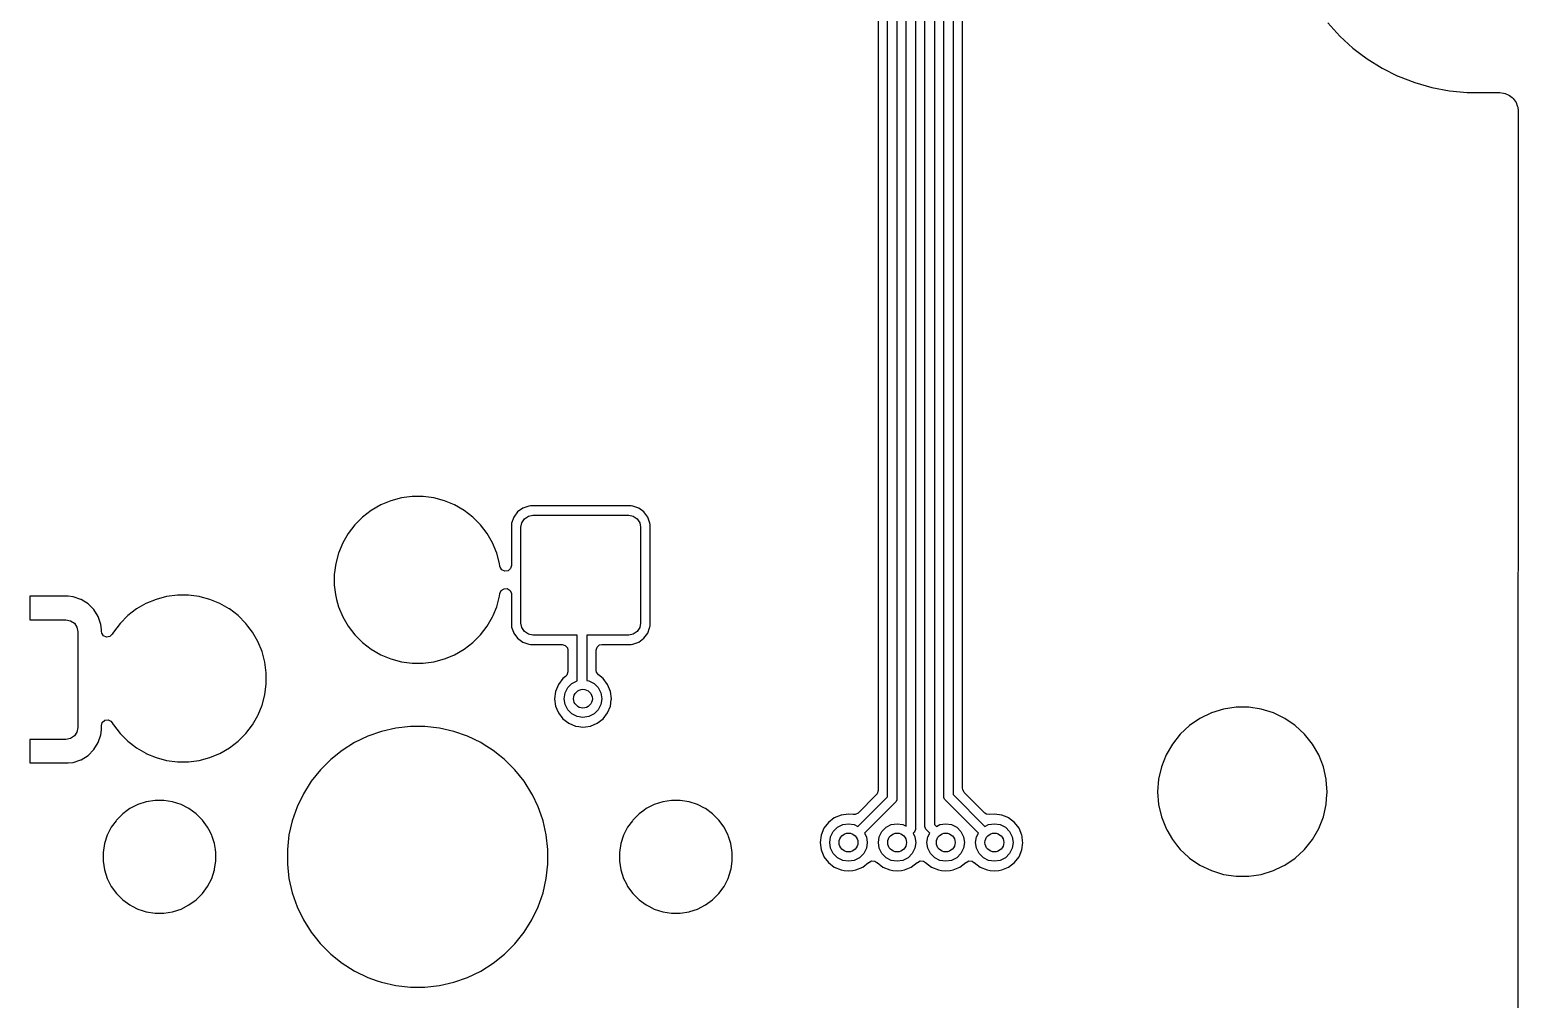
# Model space of a CAD drawing. Extents: x 51 to 261, y -150 to -32.
# Drawn here: x 228.88 to 260.59, y -106.35 to -85.7 of the extents above; entities that cross this region are included whole.
import ezdxf

# ---------------------------------------------------------------- set-up
doc = ezdxf.new("R2010")
doc.units = 0
doc.layers.add('BLACK', color=7, linetype='CONTINUOUS')

msp = doc.modelspace()

# ---------------------------------------------------------------- linework, layer by layer
at = {"layer": 'BLACK', "linetype": 'CONTINUOUS'}
for p, q in [((248.35, -102.034261), (248.35, -76.292203)), ((248.55, -76.250782), (248.55, -101.992839)), ((248.7505, -101.858428), (248.7505, -76.211219)), ((247.55, -102.667595), (247.55, -76.623576)), ((247.75, -76.582154), (247.75, -102.718476)), ((247.95, -102.670154), (247.95, -76.457889)), ((248.15, -76.416468), (248.15, -102.628732)), ((246.9495, -76.923673), (246.9495, -101.90675)), ((247.15, -102.041162), (247.15, -76.789261)), ((247.35, -76.74784), (247.35, -102.082584)), ((256.529982, -85.553979), (256.78523, -85.834305)), ((256.78523, -85.834305), (256.785236, -85.834311)), ((256.785236, -85.834311), (256.785247, -85.834323)), ((256.785247, -85.834323), (257.065296, -86.089925)), ((257.065296, -86.089925), (257.206965, -86.19704)), ((257.206965, -86.19704), (257.367736, -86.318599)), ((257.367736, -86.318599), (257.689981, -86.518389)), ((257.689981, -86.518389), (257.689986, -86.518392)), ((257.689986, -86.518392), (258.021011, -86.683469)), ((258.021011, -86.683469), (258.029287, -86.687596)), ((258.029287, -86.687596), (258.382759, -86.824774)), ((258.382759, -86.824774), (258.747379, -86.928753)), ((258.747379, -86.928753), (259.120038, -86.998646)), ((259.120038, -86.998646), (259.497556, -87.033856)), ((259.497556, -87.033856), (259.635793, -87.033938)), ((259.635793, -87.033938), (259.635805, -87.033942)), ((259.635805, -87.033942), (259.687135, -87.03397)), ((259.687135, -87.03397), (259.687135, -87.033971)), ((259.687135, -87.033971), (259.697636, -87.033976)), ((259.697636, -87.033976), (259.697637, -87.033977)), ((259.697637, -87.033977), (259.697638, -87.033977)), ((259.697638, -87.033977), (260.178973, -87.034265)), ((260.178973, -87.034265), (260.195177, -87.035338)), ((260.195177, -87.035338), (260.274312, -87.045818)), ((260.274312, -87.045818), (260.305567, -87.054218)), ((260.305567, -87.054218), (260.371733, -87.08168)), ((260.371733, -87.08168), (260.399747, -87.097879)), ((260.399747, -87.097879), (260.456556, -87.141532)), ((260.456556, -87.141532), (260.479422, -87.164428)), ((260.479422, -87.164428), (260.523002, -87.221298)), ((260.523002, -87.221298), (260.539161, -87.249326)), ((260.539161, -87.249326), (260.56654, -87.315537)), ((260.586387, -87.442624), (260.551094, -146.375319)), ((260.56654, -87.315537), (260.574897, -87.346801)), ((260.574897, -87.346801), (260.585335, -87.426435)), ((260.585335, -87.426435), (260.586387, -87.442624)), ((236.571616, -95.732315), (236.356603, -95.821375)), ((236.796441, -95.672073), (236.571616, -95.732315)), ((237.027181, -95.641696), (236.796441, -95.672073)), ((237.027186, -95.641695), (237.027181, -95.641696)), ((237.027192, -95.641695), (237.027186, -95.641695)), ((237.259936, -95.641695), (237.027192, -95.641695)), ((237.259941, -95.641695), (237.259936, -95.641695)), ((237.259946, -95.641696), (237.259941, -95.641695)), ((237.490686, -95.672073), (237.259946, -95.641696)), ((237.715511, -95.732315), (237.490686, -95.672073)), ((237.930524, -95.821375), (237.715511, -95.732315)), ((236.155023, -95.937759), (235.970384, -96.079437)), ((236.155039, -95.937748), (236.155023, -95.937759)), ((236.356587, -95.821383), (236.155039, -95.937748)), ((236.356603, -95.821375), (236.356587, -95.821383)), ((237.93054, -95.821383), (237.930524, -95.821375)), ((238.132088, -95.937748), (237.93054, -95.821383)), ((238.132091, -95.93775), (238.132088, -95.937748)), ((238.132096, -95.937753), (238.132091, -95.93775)), ((238.132102, -95.937757), (238.132096, -95.937753)), ((238.132104, -95.937759), (238.132102, -95.937757)), ((238.316743, -96.079437), (238.132104, -95.937759)), ((239.272839, -95.97147), (239.1913, -96.081951)), ((239.38332, -95.889931), (239.272839, -95.97147)), ((239.512922, -95.84458), (239.38332, -95.889931)), ((239.418252, -96.116883), (239.50098, -96.061606)), ((239.50098, -96.061606), (239.598564, -96.042195)), ((239.512924, -95.84458), (239.512922, -95.84458)), ((239.543696, -95.841695), (239.512924, -95.84458)), ((239.5437, -95.841695), (239.543696, -95.841695)), ((241.693428, -95.841695), (239.5437, -95.841695)), ((239.598564, -96.042195), (241.638564, -96.042195)), ((241.638564, -96.042195), (241.736148, -96.061606)), ((241.693432, -95.841695), (241.693428, -95.841695)), ((241.724204, -95.84458), (241.693432, -95.841695)), ((241.853807, -95.889931), (241.724204, -95.84458)), ((241.736148, -96.061606), (241.818876, -96.116883)), ((241.853809, -95.889932), (241.853807, -95.889931)), ((241.964289, -95.97147), (241.853809, -95.889932)), ((242.045827, -96.08195), (241.964289, -95.97147)), ((235.805806, -96.244015), (235.664128, -96.428654)), ((235.805812, -96.244008), (235.805806, -96.244015)), ((235.970377, -96.079443), (235.805812, -96.244008)), ((235.970384, -96.079437), (235.970377, -96.079443)), ((238.31675, -96.079443), (238.316743, -96.079437)), ((238.481315, -96.244008), (238.31675, -96.079443)), ((238.48132, -96.244014), (238.481315, -96.244008)), ((238.623006, -96.428663), (238.48132, -96.244014)), ((239.145949, -96.211555), (239.143064, -96.242327)), ((239.143064, -96.242327), (239.143064, -97.110397)), ((239.1913, -96.081951), (239.145949, -96.211553)), ((239.145949, -96.211553), (239.145949, -96.211555)), ((239.343564, -96.297195), (239.362975, -96.199611)), ((239.343564, -98.337195), (239.343564, -96.297195)), ((239.362975, -96.199611), (239.418252, -96.116883)), ((241.818876, -96.116883), (241.874153, -96.199611)), ((241.874153, -96.199611), (241.893564, -96.297195)), ((241.893564, -96.297195), (241.893564, -98.337195)), ((242.045827, -96.081951), (242.045827, -96.08195)), ((242.091178, -96.211553), (242.045827, -96.081951)), ((242.091178, -96.211555), (242.091178, -96.211553)), ((242.094064, -96.242327), (242.091178, -96.211555)), ((242.094064, -98.392062), (242.094064, -96.242327)), ((235.547744, -96.630234), (235.458684, -96.845247)), ((235.547752, -96.630218), (235.547744, -96.630234)), ((235.664117, -96.42867), (235.547752, -96.630218)), ((235.664128, -96.428654), (235.664117, -96.42867)), ((238.62301, -96.42867), (238.623006, -96.428663)), ((238.739375, -96.630218), (238.62301, -96.42867)), ((238.739383, -96.630234), (238.739375, -96.630218)), ((238.828443, -96.845247), (238.739383, -96.630234)), ((235.458684, -96.845247), (235.398442, -97.070072)), ((238.828446, -96.845255), (238.828443, -96.845247)), ((238.888685, -97.070069), (238.828446, -96.845255)), ((235.368065, -97.300812), (235.368064, -97.300829)), ((235.368064, -97.300829), (235.368064, -97.53356)), ((235.398442, -97.070072), (235.368065, -97.300812)), ((238.888685, -97.070072), (238.888685, -97.070069)), ((238.896125, -97.126582), (238.888685, -97.070072)), ((238.900087, -97.145332), (238.896125, -97.126582)), ((238.937861, -97.20411), (238.900087, -97.145332)), ((239.001417, -97.233135), (238.937861, -97.20411)), ((239.070575, -97.223191), (239.001417, -97.233135)), ((239.123379, -97.177436), (239.070575, -97.223191)), ((239.143064, -97.110397), (239.123379, -97.177436)), ((235.368064, -97.53356), (235.368065, -97.533577)), ((235.368065, -97.533577), (235.394213, -97.732197)), ((238.896125, -97.707806), (238.924391, -97.64391)), ((238.924391, -97.64391), (238.982716, -97.605439)), ((238.982716, -97.605439), (239.05258, -97.604608)), ((239.05258, -97.604608), (239.111804, -97.64168)), ((239.111804, -97.64168), (239.141583, -97.704885)), ((229.701576, -97.76771), (228.881258, -97.76771)), ((228.881258, -97.76771), (228.881258, -98.26771)), ((229.804973, -97.778274), (229.701576, -97.76771)), ((229.972504, -97.833788), (229.804973, -97.778274)), ((229.972509, -97.83379), (229.972504, -97.833788)), ((230.122725, -97.926445), (229.972509, -97.83379)), ((230.247522, -98.051242), (230.122725, -97.926445)), ((231.356587, -97.921383), (231.155039, -98.037748)), ((231.356603, -97.921375), (231.356587, -97.921383)), ((231.571616, -97.832315), (231.356603, -97.921375)), ((231.796441, -97.772073), (231.571616, -97.832315)), ((232.027181, -97.741696), (231.796441, -97.772073)), ((232.027186, -97.741695), (232.027181, -97.741696)), ((232.027192, -97.741695), (232.027186, -97.741695)), ((232.259936, -97.741695), (232.027192, -97.741695)), ((232.259941, -97.741695), (232.259936, -97.741695)), ((232.259946, -97.741696), (232.259941, -97.741695)), ((232.490686, -97.772073), (232.259946, -97.741696)), ((232.490689, -97.772073), (232.490686, -97.772073)), ((232.49069, -97.772074), (232.490689, -97.772073)), ((232.513828, -97.778274), (232.49069, -97.772074)), ((232.715511, -97.832315), (232.513828, -97.778274)), ((232.930524, -97.921375), (232.715511, -97.832315)), ((232.93054, -97.921383), (232.930524, -97.921375)), ((233.132088, -98.037748), (232.93054, -97.921383)), ((235.394213, -97.732197), (235.398443, -97.764321)), ((235.398443, -97.764321), (235.416661, -97.832313)), ((235.416661, -97.832313), (235.458684, -97.989142)), ((238.828446, -97.989135), (238.888685, -97.764321)), ((238.888685, -97.764321), (238.896125, -97.707806)), ((239.141583, -97.704885), (239.143064, -97.723992)), ((239.143064, -97.723992), (239.143064, -98.392062)), ((228.881258, -98.26771), (229.651258, -98.26771)), ((229.651258, -98.26771), (229.748842, -98.287121)), ((230.340177, -98.201458), (230.247522, -98.051242)), ((230.340179, -98.201463), (230.340177, -98.201458)), ((230.395693, -98.368994), (230.340179, -98.201463)), ((230.970377, -98.179443), (230.805812, -98.344008)), ((230.970384, -98.179437), (230.970377, -98.179443)), ((231.155023, -98.037759), (230.970384, -98.179437)), ((231.155039, -98.037748), (231.155023, -98.037759)), ((233.132091, -98.03775), (233.132088, -98.037748)), ((233.132096, -98.037753), (233.132091, -98.03775)), ((233.132102, -98.037757), (233.132096, -98.037753)), ((233.132104, -98.037759), (233.132102, -98.037757)), ((233.316743, -98.179437), (233.132104, -98.037759)), ((233.31675, -98.179443), (233.316743, -98.179437)), ((233.481315, -98.344008), (233.31675, -98.179443)), ((235.458684, -97.989142), (235.547744, -98.204155)), ((235.547744, -98.204155), (235.547752, -98.204171)), ((235.547752, -98.204171), (235.664117, -98.405719)), ((238.623006, -98.405727), (238.739379, -98.204164)), ((238.739379, -98.204164), (238.749621, -98.179439)), ((238.749621, -98.179439), (238.828443, -97.989142)), ((238.828442, -97.989142), (238.828446, -97.989135)), ((238.828443, -97.989142), (238.828442, -97.989142)), ((229.748842, -98.287121), (229.83157, -98.342398)), ((229.83157, -98.342398), (229.886847, -98.425126)), ((229.886847, -98.425126), (229.906258, -98.52271)), ((229.906258, -98.52271), (229.906258, -100.56271)), ((230.406256, -98.472391), (230.395693, -98.368994)), ((230.406257, -98.472406), (230.406256, -98.472391)), ((230.406257, -98.512523), (230.406257, -98.472406)), ((230.413076, -98.553078), (230.406257, -98.512523)), ((230.453604, -98.609993), (230.413076, -98.553078)), ((230.637643, -98.574524), (230.587076, -98.622739)), ((230.664114, -98.528675), (230.637643, -98.574524)), ((230.664128, -98.528654), (230.664114, -98.528675)), ((230.805806, -98.344015), (230.664128, -98.528654)), ((230.805812, -98.344008), (230.805806, -98.344015)), ((233.481321, -98.344015), (233.481315, -98.344008)), ((233.528668, -98.405719), (233.481321, -98.344015)), ((233.623006, -98.528663), (233.528668, -98.405719)), ((233.62301, -98.52867), (233.623006, -98.528663)), ((233.739375, -98.730218), (233.62301, -98.52867)), ((235.664117, -98.405719), (235.664128, -98.405735)), ((235.664128, -98.405735), (235.805806, -98.590374)), ((235.805806, -98.590374), (235.805812, -98.590381)), ((235.805812, -98.590381), (235.970377, -98.754946)), ((238.316745, -98.754951), (238.48132, -98.590376)), ((238.48132, -98.590376), (238.623006, -98.405727)), ((239.143064, -98.392062), (239.145949, -98.422834)), ((239.145949, -98.422834), (239.145949, -98.422836)), ((239.145949, -98.422836), (239.182985, -98.528675)), ((239.182985, -98.528675), (239.191301, -98.55244)), ((239.191301, -98.55244), (239.272839, -98.66292)), ((239.362975, -98.434779), (239.343564, -98.337195)), ((239.418252, -98.517507), (239.362975, -98.434779)), ((239.50098, -98.572784), (239.418252, -98.517507)), ((239.598564, -98.592195), (239.50098, -98.572784)), ((240.543564, -98.592195), (239.598564, -98.592195)), ((240.543564, -99.568233), (240.543564, -98.592195)), ((241.638564, -98.592195), (240.743564, -98.592195)), ((240.743564, -98.592195), (240.743564, -99.561443)), ((241.736148, -98.572784), (241.638564, -98.592195)), ((241.818876, -98.517507), (241.736148, -98.572784)), ((241.874153, -98.434779), (241.818876, -98.517507)), ((241.893564, -98.337195), (241.874153, -98.434779)), ((241.964289, -98.66292), (242.045827, -98.55244)), ((242.045827, -98.55244), (242.084816, -98.441016)), ((242.084816, -98.441016), (242.091178, -98.422836)), ((242.091178, -98.422834), (242.094064, -98.392062)), ((242.091178, -98.422836), (242.091178, -98.422834)), ((230.518469, -98.635961), (230.453604, -98.609993)), ((230.587076, -98.622739), (230.518469, -98.635961)), ((233.739383, -98.730234), (233.739375, -98.730218)), ((233.828285, -98.944866), (233.739383, -98.730234)), ((235.970377, -98.754946), (235.970383, -98.754951)), ((235.970383, -98.754951), (236.155032, -98.896637)), ((236.155032, -98.896637), (236.155039, -98.896641)), ((236.155039, -98.896641), (236.356587, -99.013006)), ((237.930533, -99.01301), (238.132096, -98.896637)), ((238.132096, -98.896637), (238.316745, -98.754951)), ((239.272839, -98.66292), (239.383319, -98.744458)), ((239.383319, -98.744458), (239.426521, -98.759575)), ((239.426521, -98.759575), (239.512923, -98.789809)), ((239.512923, -98.789809), (239.543696, -98.792695)), ((239.543696, -98.792695), (239.5437, -98.792695)), ((239.5437, -98.792695), (240.219064, -98.792695)), ((240.219064, -98.792695), (240.286103, -98.81238)), ((240.286103, -98.81238), (240.331858, -98.865184)), ((240.331858, -98.865184), (240.343064, -98.916695)), ((240.343064, -98.916695), (240.343064, -99.377966)), ((240.944064, -98.916695), (240.963749, -98.849656)), ((240.944064, -99.345069), (240.944064, -98.916695)), ((240.963749, -98.849656), (241.016553, -98.803901)), ((241.016553, -98.803901), (241.068064, -98.792695)), ((241.068064, -98.792695), (241.693432, -98.792695)), ((241.693432, -98.792695), (241.724203, -98.789809)), ((241.724203, -98.789809), (241.724205, -98.789809)), ((241.724205, -98.789809), (241.789006, -98.767133)), ((241.789006, -98.767133), (241.853809, -98.744458)), ((241.853809, -98.744458), (241.964289, -98.66292)), ((233.828446, -98.945255), (233.828285, -98.944866)), ((233.888685, -99.170069), (233.828446, -98.945255)), ((233.919064, -99.400823), (233.888685, -99.170069)), ((236.356587, -99.013006), (236.356603, -99.013014)), ((236.356603, -99.013014), (236.571616, -99.102074)), ((236.571616, -99.102074), (236.571618, -99.102074)), ((236.571618, -99.102074), (236.571624, -99.102077)), ((236.571624, -99.102077), (236.796438, -99.162316)), ((236.796438, -99.162316), (237.027192, -99.192695)), ((237.027192, -99.192695), (237.027199, -99.192695)), ((237.027199, -99.192695), (237.259929, -99.192695)), ((237.259929, -99.192695), (237.259936, -99.192695)), ((237.259936, -99.192695), (237.49069, -99.162316)), ((237.49069, -99.162316), (237.715504, -99.102077)), ((237.715504, -99.102077), (237.773517, -99.078047)), ((237.773517, -99.078047), (237.930524, -99.013014)), ((237.930524, -99.013014), (237.930527, -99.013012)), ((237.930527, -99.013012), (237.930533, -99.01301)), ((233.919064, -99.633567), (233.919064, -99.400823)), ((240.236718, -99.520718), (240.140463, -99.64616)), ((240.294553, -99.476339), (240.236718, -99.520718)), ((240.323379, -99.445005), (240.294553, -99.476339)), ((240.343064, -99.377966), (240.323379, -99.445005)), ((240.951375, -99.387017), (240.944064, -99.345069)), ((240.992576, -99.443443), (240.951375, -99.387017)), ((241.093282, -99.520718), (240.992576, -99.443443)), ((241.189536, -99.646159), (241.093282, -99.520718)), ((233.828446, -100.089135), (233.888685, -99.864321)), ((233.888685, -99.864321), (233.919064, -99.633567)), ((240.079955, -99.792239), (240.059318, -99.948998)), ((240.079956, -99.792237), (240.079955, -99.792239)), ((240.140463, -99.64616), (240.079956, -99.792237)), ((240.265, -99.949), (240.284577, -99.825393)), ((240.284577, -99.825393), (240.341393, -99.713886)), ((240.341393, -99.713886), (240.429886, -99.625393)), ((240.429886, -99.625393), (240.541393, -99.568577)), ((240.541393, -99.568577), (240.543564, -99.568233)), ((240.743564, -99.561443), (240.788607, -99.568577)), ((240.788607, -99.568577), (240.900114, -99.625393)), ((240.900114, -99.625393), (240.988607, -99.713886)), ((240.988607, -99.713886), (241.045423, -99.825393)), ((241.045423, -99.825393), (241.065, -99.949)), ((241.250044, -99.792238), (241.189536, -99.646159)), ((241.250044, -99.792239), (241.250044, -99.792238)), ((241.270682, -99.948998), (241.250044, -99.792239)), ((233.743088, -100.295211), (233.828443, -100.089142)), ((233.828442, -100.089142), (233.828446, -100.089135)), ((233.828443, -100.089142), (233.828442, -100.089142)), ((240.059318, -99.948998), (240.059318, -99.949001)), ((240.059318, -99.949001), (240.079955, -100.10576)), ((240.079955, -100.10576), (240.079956, -100.105762)), ((240.079956, -100.105762), (240.135219, -100.23918)), ((240.284577, -100.072607), (240.265, -99.949)), ((240.341393, -100.184114), (240.284577, -100.072607)), ((240.429886, -100.272607), (240.341393, -100.184114)), ((240.988607, -100.184114), (240.900114, -100.272607)), ((241.045423, -100.072607), (240.988607, -100.184114)), ((241.065, -99.949), (241.045423, -100.072607)), ((241.189536, -100.251841), (241.250044, -100.105762)), ((241.250044, -100.105762), (241.267648, -99.972048)), ((241.267648, -99.972048), (241.270682, -99.949001)), ((241.270682, -99.949001), (241.270682, -99.948998)), ((254.308766, -100.171323), (254.050898, -100.250865)), ((254.308772, -100.171321), (254.308766, -100.171323)), ((254.575603, -100.131103), (254.308772, -100.171321)), ((254.575611, -100.131103), (254.575603, -100.131103)), ((254.845469, -100.131103), (254.575611, -100.131103)), ((254.845476, -100.131103), (254.845469, -100.131103)), ((255.112307, -100.171321), (254.845476, -100.131103)), ((255.112313, -100.171323), (255.112307, -100.171321)), ((255.370185, -100.250866), (255.112313, -100.171323)), ((230.406257, -100.521868), (230.425941, -100.454829)), ((230.425941, -100.454829), (230.478744, -100.409073)), ((230.478744, -100.409073), (230.547903, -100.399129)), ((230.547903, -100.399129), (230.611459, -100.428153)), ((230.611459, -100.428153), (230.637643, -100.459866)), ((230.637643, -100.459866), (230.658343, -100.495718)), ((230.658343, -100.495718), (230.664122, -100.505727)), ((233.623006, -100.505727), (233.739379, -100.304164)), ((233.739379, -100.304164), (233.743088, -100.295211)), ((240.135219, -100.23918), (240.140464, -100.251841)), ((240.140464, -100.251841), (240.236718, -100.377282)), ((240.236718, -100.377282), (240.362159, -100.473536)), ((240.362159, -100.473536), (240.508238, -100.534044)), ((240.541393, -100.329423), (240.429886, -100.272607)), ((240.665, -100.349), (240.541393, -100.329423)), ((240.788607, -100.329423), (240.665, -100.349)), ((240.900114, -100.272607), (240.788607, -100.329423)), ((240.821762, -100.534044), (240.967841, -100.473536)), ((240.967841, -100.473536), (241.093282, -100.377282)), ((241.093282, -100.377282), (241.189536, -100.251841)), ((253.80777, -100.367949), (253.584798, -100.519968)), ((254.050898, -100.250865), (253.80777, -100.367949)), ((255.372208, -100.251841), (255.370183, -100.250866)), ((255.370183, -100.250866), (255.370185, -100.250866)), ((255.613307, -100.367947), (255.372208, -100.251841)), ((255.613308, -100.367948), (255.613307, -100.367947)), ((255.613309, -100.367949), (255.613308, -100.367948)), ((255.613315, -100.367952), (255.613309, -100.367949)), ((255.815393, -100.505727), (255.613315, -100.367952)), ((229.651258, -100.81771), (228.881258, -100.81771)), ((228.881258, -100.81771), (228.881258, -101.317709)), ((229.748842, -100.798299), (229.651258, -100.81771)), ((229.83157, -100.743022), (229.748842, -100.798299)), ((229.886847, -100.660294), (229.83157, -100.743022)), ((229.906258, -100.56271), (229.886847, -100.660294)), ((230.340179, -100.883956), (230.395693, -100.716425)), ((230.395693, -100.716425), (230.406257, -100.613028)), ((230.406257, -100.613028), (230.406257, -100.521868)), ((230.664122, -100.505727), (230.664127, -100.505733)), ((230.664127, -100.505733), (230.664128, -100.505735)), ((230.664128, -100.505735), (230.805806, -100.690374)), ((230.805806, -100.690374), (230.805812, -100.690381)), ((230.805812, -100.690381), (230.970377, -100.854946)), ((233.316745, -100.854951), (233.48132, -100.690376)), ((233.48132, -100.690376), (233.623006, -100.505727)), ((236.079749, -100.748928), (235.798889, -100.884183)), ((236.373984, -100.64597), (236.079749, -100.748928)), ((236.373996, -100.645966), (236.373984, -100.64597)), ((236.677914, -100.576599), (236.373996, -100.645966)), ((236.67793, -100.576597), (236.677914, -100.576599)), ((236.987691, -100.541695), (236.67793, -100.576597)), ((236.987695, -100.541695), (236.987691, -100.541695)), ((237.299433, -100.541695), (236.987695, -100.541695)), ((237.299437, -100.541695), (237.299433, -100.541695)), ((237.609197, -100.576597), (237.299437, -100.541695)), ((237.609213, -100.576599), (237.609197, -100.576597)), ((237.913131, -100.645966), (237.609213, -100.576599)), ((237.913143, -100.64597), (237.913131, -100.645966)), ((238.207378, -100.748928), (237.913143, -100.64597)), ((238.488238, -100.884183), (238.207378, -100.748928)), ((240.508238, -100.534044), (240.574063, -100.54271)), ((240.574063, -100.54271), (240.664999, -100.554682)), ((240.664999, -100.554682), (240.665, -100.554682)), ((240.665, -100.554682), (240.665001, -100.554682)), ((240.665001, -100.554682), (240.717254, -100.547802)), ((240.717254, -100.547802), (240.821762, -100.534044)), ((253.386982, -100.703513), (253.218725, -100.914501)), ((253.584798, -100.519968), (253.386982, -100.703513)), ((255.836281, -100.519968), (255.815393, -100.505727)), ((256.034097, -100.703513), (255.836281, -100.519968)), ((256.0341, -100.703517), (256.034097, -100.703513)), ((256.034101, -100.703518), (256.0341, -100.703517)), ((256.202355, -100.914501), (256.034101, -100.703518)), ((230.122725, -101.158974), (230.247522, -101.034177)), ((230.247522, -101.034177), (230.340177, -100.883961)), ((230.340177, -100.883961), (230.340179, -100.883956)), ((230.970377, -100.854946), (230.970384, -100.854952)), ((230.970384, -100.854952), (231.026548, -100.898048)), ((231.026548, -100.898048), (231.155032, -100.996637)), ((231.155032, -100.996637), (231.155039, -100.996641)), ((231.155039, -100.996641), (231.356587, -101.113006)), ((231.356587, -101.113006), (231.356603, -101.113014)), ((231.356603, -101.113014), (231.571616, -101.202074)), ((232.834816, -101.152657), (232.930524, -101.113014)), ((232.930524, -101.113014), (232.930527, -101.113012)), ((232.930527, -101.113012), (232.930533, -101.11301)), ((232.930533, -101.11301), (233.132096, -100.996637)), ((233.132096, -100.996637), (233.316745, -100.854951)), ((235.534932, -101.050038), (235.291205, -101.244403)), ((235.798889, -100.884183), (235.534932, -101.050038)), ((238.536489, -100.914501), (238.488238, -100.884183)), ((238.752197, -101.050039), (238.536489, -100.914501)), ((238.888797, -101.158974), (238.752197, -101.050039)), ((253.218725, -100.914501), (253.083798, -101.148202)), ((256.337283, -101.148205), (256.202355, -100.914501)), ((228.881258, -101.317709), (229.701562, -101.317709)), ((229.701562, -101.317709), (229.701576, -101.317708)), ((229.701576, -101.317708), (229.804973, -101.307145)), ((229.804973, -101.307145), (229.972504, -101.251631)), ((229.972504, -101.251631), (229.972509, -101.251629)), ((229.972509, -101.251629), (230.122725, -101.158974)), ((231.571616, -101.202074), (231.571618, -101.202074)), ((231.571618, -101.202074), (231.571624, -101.202077)), ((231.571624, -101.202077), (231.796438, -101.262316)), ((231.796438, -101.262316), (232.027192, -101.292695)), ((232.027192, -101.292695), (232.027199, -101.292695)), ((232.027199, -101.292695), (232.259929, -101.292695)), ((232.259929, -101.292695), (232.259936, -101.292695)), ((232.259936, -101.292695), (232.49069, -101.262316)), ((232.49069, -101.262316), (232.715504, -101.202077)), ((232.715504, -101.202077), (232.834816, -101.152657)), ((235.291205, -101.244403), (235.070772, -101.464836)), ((238.960374, -101.216055), (238.888797, -101.158974)), ((238.995923, -101.244404), (238.960374, -101.216055)), ((239.216355, -101.464836), (238.995923, -101.244404)), ((252.985204, -101.399414), (252.925156, -101.662501)), ((252.985206, -101.399407), (252.985204, -101.399414)), ((253.083796, -101.148206), (252.985206, -101.399407)), ((253.083798, -101.148202), (253.083796, -101.148206)), ((256.435874, -101.399408), (256.337283, -101.148205)), ((256.495923, -101.6625), (256.435874, -101.399408)), ((234.876407, -101.708563), (234.710552, -101.97252)), ((235.070772, -101.464836), (234.876407, -101.708563)), ((239.41072, -101.708562), (239.216355, -101.464836)), ((239.576574, -101.972518), (239.41072, -101.708562)), ((252.925156, -101.662501), (252.904991, -101.931598)), ((256.497369, -101.681795), (256.495923, -101.6625)), ((256.516089, -101.931598), (256.497369, -101.681795)), ((234.710552, -101.97252), (234.575297, -102.25338)), ((239.576575, -101.97252), (239.576574, -101.972518)), ((239.589832, -102.000049), (239.576575, -101.97252)), ((239.711832, -102.253384), (239.589832, -102.000049)), ((246.520373, -102.670788), (247.15, -102.041162)), ((246.913181, -101.994431), (246.523249, -102.384362)), ((246.929815, -101.973789), (246.913181, -101.994431)), ((246.9495, -101.90675), (246.929815, -101.973789)), ((247.35, -102.082584), (247.348079, -102.102093)), ((248.351921, -102.05377), (248.35, -102.034261)), ((248.366853, -102.089818), (248.351921, -102.05377)), ((248.379289, -102.104972), (248.366853, -102.089818)), ((248.55, -101.992839), (249.227949, -102.670788)), ((248.753334, -101.884786), (248.7505, -101.858428)), ((248.778895, -101.931598), (248.753334, -101.884786)), ((248.786819, -101.946109), (248.778895, -101.931598)), ((249.225072, -102.384362), (248.786819, -101.946109)), ((252.904991, -101.931598), (252.904991, -101.931607)), ((252.904991, -101.931607), (252.925156, -102.200704)), ((256.495923, -102.200706), (256.504761, -102.082764)), ((256.504761, -102.082764), (256.516089, -101.931607)), ((256.516089, -101.931607), (256.516089, -101.931598)), ((230.861488, -102.401507), (230.727876, -102.535119)), ((230.861489, -102.401507), (230.861488, -102.401507)), ((230.861491, -102.401505), (230.861489, -102.401507)), ((230.958217, -102.331229), (230.861491, -102.401505)), ((231.014364, -102.290435), (230.958217, -102.331229)), ((231.182727, -102.204649), (231.014364, -102.290435)), ((231.362445, -102.146254), (231.182727, -102.204649)), ((231.549078, -102.116695), (231.362445, -102.146254)), ((231.549083, -102.116695), (231.549078, -102.116695)), ((231.738045, -102.116695), (231.549083, -102.116695)), ((231.73805, -102.116695), (231.738045, -102.116695)), ((231.924682, -102.146254), (231.73805, -102.116695)), ((232.1044, -102.204649), (231.924682, -102.146254)), ((232.254923, -102.281345), (232.1044, -102.204649)), ((232.272763, -102.290435), (232.254923, -102.281345)), ((232.425637, -102.401505), (232.272763, -102.290435)), ((232.559254, -102.535122), (232.425637, -102.401505)), ((234.575297, -102.25338), (234.472339, -102.547615)), ((239.772658, -102.427216), (239.711832, -102.253384)), ((241.861488, -102.401507), (241.727876, -102.535119)), ((241.861489, -102.401507), (241.861488, -102.401507)), ((241.861491, -102.401505), (241.861489, -102.401507)), ((241.958217, -102.331229), (241.861491, -102.401505)), ((242.014364, -102.290435), (241.958217, -102.331229)), ((242.182727, -102.204649), (242.014364, -102.290435)), ((242.362445, -102.146254), (242.182727, -102.204649)), ((242.549078, -102.116695), (242.362445, -102.146254)), ((242.549083, -102.116695), (242.549078, -102.116695)), ((242.738045, -102.116695), (242.549083, -102.116695)), ((242.73805, -102.116695), (242.738045, -102.116695)), ((242.924682, -102.146254), (242.73805, -102.116695)), ((243.1044, -102.204649), (242.924682, -102.146254)), ((243.254923, -102.281345), (243.1044, -102.204649)), ((243.272763, -102.290435), (243.254923, -102.281345)), ((243.425637, -102.401505), (243.272763, -102.290435)), ((243.559254, -102.535122), (243.425637, -102.401505)), ((246.320322, -102.406579), (246.163562, -102.427216)), ((246.320324, -102.406579), (246.320322, -102.406579)), ((246.419383, -102.41962), (246.320324, -102.406579)), ((246.523249, -102.384362), (246.461926, -102.417847)), ((247.320711, -102.153295), (246.661795, -102.81221)), ((247.333147, -102.138141), (247.320711, -102.153295)), ((247.348079, -102.102093), (247.333147, -102.138141)), ((249.086527, -102.81221), (248.379289, -102.104972)), ((249.259902, -102.408854), (249.225072, -102.384362)), ((249.427999, -102.406579), (249.328938, -102.41962)), ((249.428001, -102.406579), (249.427999, -102.406579)), ((249.58476, -102.427216), (249.428001, -102.406579)), ((252.925156, -102.200704), (252.985204, -102.463791)), ((256.435874, -102.463798), (256.495923, -102.200706)), ((230.616804, -102.687995), (230.531018, -102.856358)), ((230.718789, -102.547627), (230.616804, -102.687995)), ((230.727874, -102.535122), (230.718789, -102.547627)), ((230.727876, -102.53512), (230.727874, -102.535122)), ((230.727876, -102.535119), (230.727876, -102.53512)), ((232.670324, -102.687996), (232.559254, -102.535122)), ((232.692933, -102.732369), (232.670324, -102.687996)), ((234.472335, -102.547627), (234.402968, -102.851545)), ((234.472339, -102.547615), (234.472335, -102.547627)), ((239.809201, -102.53165), (239.772658, -102.427216)), ((239.814792, -102.547627), (239.809201, -102.53165)), ((239.88416, -102.851549), (239.814792, -102.547627)), ((241.616804, -102.687995), (241.531018, -102.856358)), ((241.718789, -102.547627), (241.616804, -102.687995)), ((241.727874, -102.535122), (241.718789, -102.547627)), ((241.727876, -102.53512), (241.727874, -102.535122)), ((241.727876, -102.535119), (241.727876, -102.53512)), ((243.670324, -102.687996), (243.559254, -102.535122)), ((243.692933, -102.732369), (243.670324, -102.687996)), ((245.795786, -102.709421), (245.735279, -102.855498)), ((245.892041, -102.583979), (245.795786, -102.709421)), ((246.017483, -102.487724), (245.892041, -102.583979)), ((245.996716, -102.777147), (246.085209, -102.688654)), ((246.16356, -102.427217), (246.017483, -102.487724)), ((246.085209, -102.688654), (246.196716, -102.631838)), ((246.163562, -102.427216), (246.16356, -102.427217)), ((246.196716, -102.631838), (246.320323, -102.612261)), ((246.320323, -102.612261), (246.44393, -102.631838)), ((246.461926, -102.417847), (246.419383, -102.41962)), ((246.44393, -102.631838), (246.520373, -102.670788)), ((247.032608, -102.777147), (247.121101, -102.688654)), ((247.121101, -102.688654), (247.232608, -102.631838)), ((247.232608, -102.631838), (247.356215, -102.612261)), ((247.356215, -102.612261), (247.479822, -102.631838)), ((247.479822, -102.631838), (247.55, -102.667595)), ((247.75, -102.718476), (247.748079, -102.737985)), ((247.951921, -102.689663), (247.95, -102.670154)), ((247.966853, -102.725711), (247.951921, -102.689663)), ((248.15, -102.628732), (248.192056, -102.670788)), ((248.192056, -102.670788), (248.2685, -102.631838)), ((248.2685, -102.631838), (248.392107, -102.612261)), ((248.392107, -102.612261), (248.515714, -102.631838)), ((248.515714, -102.631838), (248.627221, -102.688654)), ((248.627221, -102.688654), (248.715714, -102.777147)), ((249.227949, -102.670788), (249.304393, -102.631838)), ((249.328938, -102.41962), (249.259902, -102.408854)), ((249.304393, -102.631838), (249.428, -102.612261)), ((249.428, -102.612261), (249.551607, -102.631838)), ((249.551607, -102.631838), (249.663114, -102.688654)), ((249.584762, -102.427217), (249.58476, -102.427216)), ((249.698676, -102.474402), (249.584762, -102.427217)), ((249.663114, -102.688654), (249.751607, -102.777147)), ((249.730841, -102.487725), (249.698676, -102.474402)), ((249.856282, -102.583979), (249.730841, -102.487725)), ((249.952536, -102.70942), (249.856282, -102.583979)), ((250.013044, -102.855499), (249.952536, -102.70942)), ((252.985204, -102.463791), (252.985206, -102.463798)), ((252.985206, -102.463798), (253.083796, -102.714999)), ((253.083796, -102.714999), (253.083798, -102.715003)), ((253.083798, -102.715003), (253.100061, -102.743172)), ((256.202355, -102.948705), (256.337283, -102.715001)), ((256.337283, -102.715001), (256.435874, -102.463798)), ((230.472623, -103.036076), (230.443064, -103.222708)), ((230.531018, -102.856358), (230.472623, -103.036076)), ((232.756109, -102.856358), (232.692933, -102.732369)), ((232.756109, -102.85636), (232.756109, -102.856358)), ((232.756111, -102.856363), (232.756109, -102.85636)), ((232.764334, -102.88167), (232.756111, -102.856363)), ((232.814504, -103.036076), (232.764334, -102.88167)), ((232.834341, -103.161321), (232.814504, -103.036076)), ((234.402966, -102.851561), (234.368064, -103.161321)), ((234.402968, -102.851545), (234.402966, -102.851561)), ((239.919064, -103.161326), (239.88416, -102.851549)), ((241.472623, -103.036076), (241.443064, -103.222708)), ((241.531018, -102.856358), (241.472623, -103.036076)), ((243.756109, -102.856358), (243.692933, -102.732369)), ((243.756109, -102.85636), (243.756109, -102.856358)), ((243.756111, -102.856363), (243.756109, -102.85636)), ((243.764334, -102.88167), (243.756111, -102.856363)), ((243.814504, -103.036076), (243.764334, -102.88167)), ((243.844064, -103.222708), (243.814504, -103.036076)), ((245.735278, -102.8555), (245.714641, -103.012259)), ((245.714641, -103.012259), (245.714641, -103.012262)), ((245.714641, -103.012262), (245.735278, -103.169021)), ((245.735279, -102.855498), (245.735278, -102.8555)), ((245.920323, -103.012261), (245.9399, -102.888654)), ((245.9399, -103.135868), (245.920323, -103.012261)), ((245.9399, -102.888654), (245.996716, -102.777147)), ((246.661795, -102.81221), (246.700746, -102.888654)), ((246.700746, -102.888654), (246.720323, -103.012261)), ((246.720323, -103.012261), (246.700746, -103.135868)), ((246.956215, -103.012261), (246.975792, -102.888654)), ((246.975792, -103.135868), (246.956215, -103.012261)), ((246.975792, -102.888654), (247.032608, -102.777147)), ((247.720711, -102.789186), (247.697687, -102.812209)), ((247.697687, -102.812209), (247.736638, -102.888654)), ((247.733147, -102.774033), (247.720711, -102.789186)), ((247.748079, -102.737985), (247.733147, -102.774033)), ((247.736638, -102.888654), (247.756215, -103.012261)), ((247.756215, -103.012261), (247.736638, -103.135868)), ((247.979289, -102.740865), (247.966853, -102.725711)), ((248.050634, -102.81221), (247.979289, -102.740865)), ((247.992107, -103.012261), (248.011684, -102.888654)), ((248.011684, -103.135868), (247.992107, -103.012261)), ((248.011684, -102.888654), (248.050634, -102.81221)), ((248.715714, -102.777147), (248.77253, -102.888654)), ((248.77253, -102.888654), (248.792107, -103.012261)), ((248.792107, -103.012261), (248.77253, -103.135868)), ((249.028, -103.012261), (249.047577, -102.888654)), ((249.047577, -103.135868), (249.028, -103.012261)), ((249.047577, -102.888654), (249.086527, -102.81221)), ((249.751607, -102.777147), (249.808423, -102.888654)), ((249.808423, -102.888654), (249.828, -103.012261)), ((249.828, -103.012261), (249.808423, -103.135868)), ((250.017157, -102.88674), (250.013044, -102.855499)), ((250.013044, -103.169023), (250.033682, -103.012261)), ((250.030191, -102.985747), (250.017157, -102.88674)), ((250.033682, -103.012261), (250.030191, -102.985747)), ((253.100061, -102.743172), (253.218725, -102.948705)), ((253.218725, -102.948705), (253.30957, -103.06262)), ((256.034101, -103.159688), (256.202355, -102.948705)), ((230.443064, -103.222708), (230.443064, -103.411681)), ((232.844064, -103.222708), (232.834341, -103.161321)), ((232.844064, -103.411681), (232.844064, -103.222708)), ((234.368064, -103.161321), (234.368064, -103.473068)), ((239.919064, -103.222708), (239.919064, -103.161326)), ((239.919064, -103.473064), (239.919064, -103.222708)), ((241.443064, -103.222708), (241.443064, -103.411681)), ((243.844064, -103.411681), (243.844064, -103.222708)), ((245.735278, -103.169021), (245.735279, -103.169023)), ((245.735279, -103.169023), (245.794284, -103.311475)), ((245.794284, -103.311475), (245.795787, -103.315102)), ((245.795787, -103.315102), (245.892041, -103.440543)), ((245.996716, -103.247375), (245.9399, -103.135868)), ((246.085209, -103.335868), (245.996716, -103.247375)), ((246.196716, -103.392684), (246.085209, -103.335868)), ((246.555437, -103.335868), (246.44393, -103.392684)), ((246.64393, -103.247375), (246.555437, -103.335868)), ((246.700746, -103.135868), (246.64393, -103.247375)), ((247.032608, -103.247375), (246.975792, -103.135868)), ((247.121101, -103.335868), (247.032608, -103.247375)), ((247.232608, -103.392684), (247.121101, -103.335868)), ((247.591329, -103.335868), (247.479822, -103.392684)), ((247.679822, -103.247375), (247.591329, -103.335868)), ((247.736638, -103.135868), (247.679822, -103.247375)), ((248.0685, -103.247375), (248.011684, -103.135868)), ((248.156993, -103.335868), (248.0685, -103.247375)), ((248.2685, -103.392684), (248.156993, -103.335868)), ((248.627221, -103.335868), (248.515714, -103.392684)), ((248.715714, -103.247375), (248.627221, -103.335868)), ((248.77253, -103.135868), (248.715714, -103.247375)), ((249.104393, -103.247375), (249.047577, -103.135868)), ((249.192886, -103.335868), (249.104393, -103.247375)), ((249.304393, -103.392684), (249.192886, -103.335868)), ((249.663114, -103.335868), (249.551607, -103.392684)), ((249.751607, -103.247375), (249.663114, -103.335868)), ((249.808423, -103.135868), (249.751607, -103.247375)), ((249.856282, -103.440543), (249.952536, -103.315102)), ((249.952536, -103.315102), (250.013044, -103.169023)), ((253.30957, -103.06262), (253.386982, -103.159692)), ((253.386982, -103.159692), (253.56373, -103.323689)), ((253.56373, -103.323689), (253.584799, -103.343238)), ((253.584799, -103.343238), (253.807766, -103.495254)), ((255.613315, -103.495254), (255.836281, -103.343238)), ((255.836281, -103.343238), (256.02404, -103.169023)), ((256.02404, -103.169023), (256.034097, -103.159692)), ((256.034097, -103.15969), (256.034101, -103.159688)), ((256.034097, -103.159692), (256.034097, -103.15969)), ((230.443064, -103.411681), (230.472623, -103.598313)), ((230.472623, -103.598313), (230.531018, -103.778031)), ((232.756111, -103.778027), (232.814504, -103.598313)), ((232.814504, -103.598313), (232.818943, -103.570288)), ((232.818943, -103.570288), (232.844064, -103.411681)), ((234.368064, -103.473068), (234.402966, -103.782828)), ((239.88416, -103.782841), (239.919064, -103.473064)), ((241.443064, -103.411681), (241.472623, -103.598313)), ((241.472623, -103.598313), (241.531018, -103.778031)), ((243.756111, -103.778027), (243.814504, -103.598313)), ((243.814504, -103.598313), (243.818943, -103.570288)), ((243.818943, -103.570288), (243.844064, -103.411681)), ((245.892041, -103.440543), (246.017482, -103.536797)), ((246.017482, -103.536797), (246.163561, -103.597305)), ((246.163561, -103.597305), (246.228399, -103.605841)), ((246.320323, -103.412261), (246.196716, -103.392684)), ((246.228399, -103.605841), (246.320322, -103.617943)), ((246.320322, -103.617943), (246.320323, -103.617943)), ((246.44393, -103.392684), (246.320323, -103.412261)), ((246.320323, -103.617943), (246.320324, -103.617943)), ((246.320324, -103.617943), (246.412247, -103.605841)), ((246.412247, -103.605841), (246.477085, -103.597305)), ((246.477085, -103.597305), (246.623164, -103.536797)), ((246.623164, -103.536797), (246.748605, -103.440543)), ((246.748605, -103.440543), (246.748609, -103.440538)), ((246.748609, -103.440538), (246.750588, -103.43856)), ((246.750588, -103.43856), (246.752668, -103.437424)), ((246.752668, -103.437424), (246.755052, -103.435595)), ((246.755052, -103.435595), (246.755337, -103.435966)), ((246.755337, -103.435966), (246.811911, -103.405075)), ((246.811911, -103.405075), (246.881603, -103.410059)), ((246.881603, -103.410059), (246.921436, -103.435659)), ((246.921436, -103.435659), (246.921486, -103.435595)), ((246.921486, -103.435595), (246.922256, -103.436186)), ((246.922256, -103.436186), (246.92595, -103.43856)), ((246.92595, -103.43856), (246.927928, -103.440538)), ((246.927928, -103.440538), (246.92793, -103.44054)), ((246.92793, -103.44054), (246.927933, -103.440543)), ((246.927933, -103.440543), (247.053374, -103.536797)), ((247.053374, -103.536797), (247.199453, -103.597305)), ((247.199453, -103.597305), (247.264291, -103.605841)), ((247.356215, -103.412261), (247.232608, -103.392684)), ((247.264291, -103.605841), (247.356214, -103.617943)), ((247.356214, -103.617943), (247.356215, -103.617943)), ((247.479822, -103.392684), (247.356215, -103.412261)), ((247.356215, -103.617943), (247.356216, -103.617943)), ((247.356216, -103.617943), (247.448139, -103.605841)), ((247.448139, -103.605841), (247.512977, -103.597305)), ((247.512977, -103.597305), (247.659056, -103.536797)), ((247.659056, -103.536797), (247.784497, -103.440543)), ((247.784497, -103.440543), (247.784501, -103.440538)), ((247.784501, -103.440538), (247.78648, -103.43856)), ((247.78648, -103.43856), (247.78856, -103.437424)), ((247.78856, -103.437424), (247.790944, -103.435595)), ((247.790944, -103.435595), (247.791229, -103.435966)), ((247.791229, -103.435966), (247.847803, -103.405075)), ((247.847803, -103.405075), (247.917495, -103.410059)), ((247.917495, -103.410059), (247.957328, -103.435659)), ((247.957328, -103.435659), (247.957378, -103.435595)), ((247.957378, -103.435595), (247.958148, -103.436186)), ((247.958148, -103.436186), (247.961842, -103.43856)), ((247.961842, -103.43856), (247.96382, -103.440538)), ((247.96382, -103.440538), (247.963822, -103.44054)), ((247.963822, -103.44054), (247.963825, -103.440543)), ((247.963825, -103.440543), (248.089266, -103.536797)), ((248.089266, -103.536797), (248.235345, -103.597305)), ((248.235345, -103.597305), (248.300183, -103.605841)), ((248.392107, -103.412261), (248.2685, -103.392684)), ((248.300183, -103.605841), (248.392106, -103.617943)), ((248.392106, -103.617943), (248.392107, -103.617943)), ((248.515714, -103.392684), (248.392107, -103.412261)), ((248.392107, -103.617943), (248.392108, -103.617943)), ((248.392108, -103.617943), (248.484031, -103.605841)), ((248.484031, -103.605841), (248.548869, -103.597305)), ((248.548869, -103.597305), (248.694948, -103.536797)), ((248.694948, -103.536797), (248.820389, -103.440543)), ((248.820389, -103.440543), (248.820398, -103.44053)), ((248.820398, -103.44053), (248.822366, -103.438564)), ((248.822366, -103.438564), (248.824449, -103.437425)), ((248.824449, -103.437425), (248.826836, -103.435595)), ((248.826836, -103.435595), (248.827121, -103.435966)), ((248.827121, -103.435966), (248.883687, -103.405075)), ((248.883687, -103.405075), (248.953379, -103.410055)), ((248.953379, -103.410055), (248.993221, -103.435659)), ((248.993221, -103.435659), (248.993271, -103.435595)), ((248.993271, -103.435595), (248.99404, -103.436185)), ((248.99404, -103.436185), (248.997734, -103.438559)), ((248.997734, -103.438559), (248.999713, -103.440538)), ((248.999713, -103.440538), (248.999715, -103.44054)), ((248.999715, -103.44054), (248.999718, -103.440543)), ((248.999718, -103.440543), (249.125159, -103.536797)), ((249.125159, -103.536797), (249.271238, -103.597305)), ((249.271238, -103.597305), (249.336076, -103.605841)), ((249.428, -103.412261), (249.304393, -103.392684)), ((249.336076, -103.605841), (249.427999, -103.617943)), ((249.427999, -103.617943), (249.428, -103.617943)), ((249.551607, -103.392684), (249.428, -103.412261)), ((249.428, -103.617943), (249.428001, -103.617943)), ((249.428001, -103.617943), (249.519924, -103.605841)), ((249.519924, -103.605841), (249.584762, -103.597305)), ((249.584762, -103.597305), (249.730841, -103.536797)), ((249.730841, -103.536797), (249.856282, -103.440543)), ((253.807766, -103.495254), (254.050899, -103.612341)), ((254.050899, -103.612341), (254.308768, -103.691883)), ((255.112312, -103.691883), (255.370181, -103.612341)), ((255.370181, -103.612341), (255.562305, -103.519819)), ((255.562305, -103.519819), (255.613307, -103.495258)), ((255.613307, -103.495257), (255.613315, -103.495254)), ((255.613307, -103.495258), (255.613307, -103.495257)), ((230.531018, -103.778031), (230.590099, -103.893982)), ((230.590099, -103.893982), (230.616804, -103.946394)), ((230.616804, -103.946394), (230.727874, -104.099268)), ((232.559254, -104.099268), (232.670324, -103.946394)), ((232.670324, -103.946394), (232.756111, -103.778027)), ((234.402966, -103.782828), (234.402968, -103.782844)), ((234.402968, -103.782844), (234.472335, -104.086762)), ((239.814792, -104.086763), (239.88416, -103.782841)), ((241.531018, -103.778031), (241.590099, -103.893982)), ((241.590099, -103.893982), (241.616804, -103.946394)), ((241.616804, -103.946394), (241.727874, -104.099268)), ((243.559254, -104.099268), (243.670324, -103.946394)), ((243.670324, -103.946394), (243.756111, -103.778027)), ((254.308768, -103.691883), (254.308769, -103.691883)), ((254.308769, -103.691883), (254.308772, -103.691884)), ((254.308772, -103.691884), (254.575603, -103.732102)), ((254.575603, -103.732102), (254.575608, -103.732102)), ((254.575608, -103.732102), (254.575611, -103.732103)), ((254.575611, -103.732103), (254.575612, -103.732103)), ((254.575612, -103.732103), (254.845468, -103.732103)), ((254.845468, -103.732103), (254.845469, -103.732103)), ((254.845469, -103.732103), (254.957302, -103.715247)), ((254.957302, -103.715247), (255.112307, -103.691884)), ((255.112307, -103.691884), (255.112308, -103.691883)), ((255.112308, -103.691883), (255.112312, -103.691883)), ((230.727874, -104.099268), (230.861491, -104.232885)), ((230.861491, -104.232885), (231.014365, -104.343955)), ((232.272763, -104.343955), (232.425637, -104.232885)), ((232.425637, -104.232885), (232.559254, -104.099268)), ((234.472335, -104.086762), (234.472339, -104.086774)), ((234.472339, -104.086774), (234.575297, -104.381009)), ((239.711832, -104.381006), (239.814792, -104.086763)), ((241.727874, -104.099268), (241.861491, -104.232885)), ((241.861491, -104.232885), (242.014365, -104.343955)), ((243.272763, -104.343955), (243.425637, -104.232885)), ((243.425637, -104.232885), (243.559254, -104.099268)), ((231.014365, -104.343955), (231.064186, -104.36934)), ((231.064186, -104.36934), (231.182727, -104.42974)), ((231.182727, -104.42974), (231.182729, -104.42974)), ((231.182729, -104.42974), (231.182732, -104.429742)), ((231.182732, -104.429742), (231.27228, -104.458838)), ((231.27228, -104.458838), (231.362445, -104.488135)), ((231.362445, -104.488135), (231.549078, -104.517695)), ((231.549078, -104.517695), (231.549083, -104.517695)), ((231.549083, -104.517695), (231.73805, -104.517695)), ((231.73805, -104.517695), (231.924682, -104.488135)), ((231.924682, -104.488135), (231.940473, -104.483004)), ((231.940473, -104.483004), (232.104396, -104.429742)), ((232.104396, -104.429742), (232.272763, -104.343955)), ((234.575297, -104.381009), (234.710552, -104.661869)), ((239.576574, -104.661872), (239.711832, -104.381006)), ((242.014365, -104.343955), (242.064186, -104.36934)), ((242.064186, -104.36934), (242.182727, -104.42974)), ((242.182727, -104.42974), (242.182729, -104.42974)), ((242.182729, -104.42974), (242.182732, -104.429742)), ((242.182732, -104.429742), (242.27228, -104.458838)), ((242.27228, -104.458838), (242.362445, -104.488135)), ((242.362445, -104.488135), (242.549078, -104.517695)), ((242.549078, -104.517695), (242.549083, -104.517695)), ((242.549083, -104.517695), (242.73805, -104.517695)), ((242.73805, -104.517695), (242.924682, -104.488135)), ((242.924682, -104.488135), (242.940473, -104.483004)), ((242.940473, -104.483004), (243.104396, -104.429742)), ((243.104396, -104.429742), (243.272763, -104.343955)), ((234.710552, -104.661869), (234.710554, -104.661872)), ((234.710554, -104.661872), (234.876408, -104.925828)), ((234.876408, -104.925828), (234.958685, -105.029)), ((239.216355, -105.169554), (239.41072, -104.925828)), ((239.41072, -104.925828), (239.576574, -104.661872)), ((234.958685, -105.029), (235.063828, -105.160846)), ((235.063828, -105.160846), (235.070773, -105.169554)), ((235.070773, -105.169554), (235.291205, -105.389986)), ((238.995923, -105.389986), (239.216355, -105.169554)), ((235.291205, -105.389986), (235.534931, -105.584351)), ((238.752197, -105.584351), (238.995923, -105.389986)), ((235.534931, -105.584351), (235.793653, -105.746916)), ((235.793653, -105.746916), (235.798889, -105.750206)), ((235.798889, -105.750206), (235.804265, -105.752795)), ((235.804265, -105.752795), (236.079753, -105.885463)), ((236.079753, -105.885463), (236.28398, -105.956925)), ((237.913132, -105.988423), (238.207375, -105.885463)), ((238.207375, -105.885463), (238.488241, -105.750205)), ((238.488241, -105.750205), (238.752197, -105.584351)), ((236.28398, -105.956925), (236.373984, -105.988419)), ((236.373984, -105.988419), (236.373996, -105.988423)), ((236.373996, -105.988423), (236.677918, -106.057791)), ((236.677918, -106.057791), (236.98769, -106.092694)), ((236.98769, -106.092694), (236.987691, -106.092695)), ((236.987691, -106.092695), (236.987695, -106.092695)), ((236.987695, -106.092695), (237.299437, -106.092695)), ((237.299437, -106.092694), (237.60921, -106.057791)), ((237.299437, -106.092695), (237.299437, -106.092694)), ((237.60921, -106.057791), (237.913132, -105.988423))]:
    msp.add_line(p, q, dxfattribs=at)
at = {"layer": 'BLACK'}
for centre in [(240.665, -99.949), (246.320323, -103.012261), (247.356215, -103.012261), (248.392107, -103.012261), (249.428, -103.012261)]:
    msp.add_circle(centre, 0.2, dxfattribs=at)

doc.saveas('drawing.dxf')
